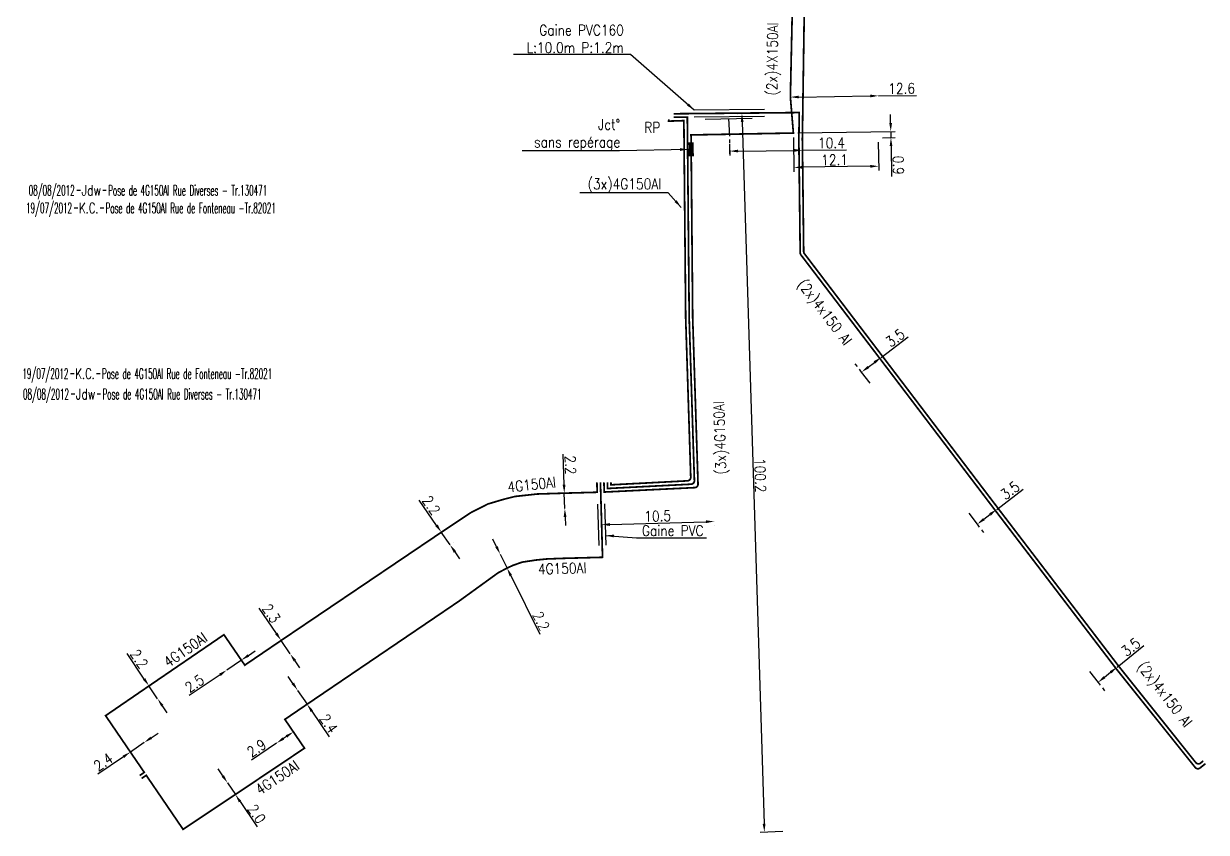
# Model space of a CAD drawing. Header units: millimetres. Extents: x 146511 to 147000, y 143998 to 145000.
# Drawn here: x 146511.3 to 146680.1, y 144423 to 144538.3 of the extents above; entities that cross this region are included whole.
import ezdxf
from ezdxf.enums import TextEntityAlignment as Align

# ---------------------------------------------------------------- set-up
doc = ezdxf.new("R2010")
doc.units = ezdxf.units.MM
doc.header["$MEASUREMENT"] = 0
doc.header["$PDMODE"] = 34
doc.linetypes.add('B_ST_AL', pattern=[2000, 1000, 1000])
doc.linetypes.add('CENTER', pattern=[2, 1.25, -0.25, 0.25, -0.25])
doc.layers.get('0').update_dxf_attribs({"linetype": 'CONTINUOUS'})
doc.layers.get('DEFPOINTS').update_dxf_attribs({"linetype": 'CONTINUOUS'})
for name, color, linetype in [('B_100', 3, 'CONTINUOUS'), ('B_300', 7, 'CONTINUOUS'), ('B_400', 7, 'CONTINUOUS')]:
    doc.layers.add(name, color=color, linetype=linetype)
doc.styles.get("Standard").update_dxf_attribs({"font": 'romans.shx', "width": 0.85})
doc.dimstyles.get("Standard").update_dxf_attribs({"dimtxt": 1.5, "dimasz": 1.2, "dimexe": 0.625, "dimexo": 0.625, "dimgap": 0.25, "dimtad": 1, "dimdec": 1, "dimzin": 0, "dimdsep": 46, "dimtxsty": 'Standard', "dimcen": -0.5, "dimadec": 0, "dimazin": 0, "dimtfac": 1, "dimtdec": 1, "dimtmove": 0, "dimatfit": 3, "dimfxl": 1, "dimtolj": 1, "dimtzin": 0, "dimarcsym": 0})

# ---------------------------------------------------------------- blocks, each defined once
blk = doc.blocks.new('*D64')
at = {"layer": 'B_100', "color": 0, "linetype": 'Continuous', "lineweight": -2}
for p, q in [((146593.78, 144467.47), (146593.78, 144467.47)), ((146594.99, 144466.88), (146608.71, 144467.28)), ((146609.93, 144466.69), (146609.93, 144466.69))]:
    blk.add_line(p, q, dxfattribs=at)
at = {"layer": 'B_100', "color": 0, "linetype": 'Continuous'}
for points in [[(146594.99, 144467.08), (146595, 144466.68), (146593.79, 144466.85)], [(146608.71, 144467.48), (146608.72, 144467.08), (146609.91, 144467.31)]]:
    blk.add_solid(points, dxfattribs=at)
at = {"layer": 'DEFPOINTS', "color": 0, "linetype": 'Continuous'}
for p in [(146593.79, 144466.85), (146609.91, 144467.31), (146609.91, 144467.31)]:
    blk.add_point(p, dxfattribs=at)
at = {"layer": 'B_100', "color": 0, "linetype": 'Continuous', "insert": (146601.82, 144468.08), "char_height": 1.5, "attachment_point": 5, "rotation": 1.6481}
blk.add_mtext('\\A1;10.5', dxfattribs=at)
blk = doc.blocks.new('*D65')
at = {"layer": 'B_100', "color": 0, "linetype": 'Continuous', "lineweight": -2}
for p, q in [((146570.26, 144466.76), (146567.78, 144470.36)), ((146572.19, 144463.96), (146570.94, 144465.77)), ((146571.46, 144466.13), (146571.46, 144466.13)), ((146572.71, 144464.32), (146572.71, 144464.32)), ((146572.87, 144462.97), (146573.55, 144461.99))]:
    blk.add_line(p, q, dxfattribs=at)
at = {"layer": 'B_100', "color": 0, "linetype": 'Continuous'}
for points in [[(146570.43, 144466.88), (146570.1, 144466.65), (146570.94, 144465.77)], [(146573.04, 144463.09), (146572.71, 144462.86), (146572.19, 144463.96)]]:
    blk.add_solid(points, dxfattribs=at)
at = {"layer": 'DEFPOINTS', "color": 0, "linetype": 'Continuous'}
for p in [(146570.94, 144465.77), (146572.19, 144463.96), (146572.19, 144463.96)]:
    blk.add_point(p, dxfattribs=at)
at = {"layer": 'B_100', "color": 0, "linetype": 'Continuous', "insert": (146569.51, 144469.62), "char_height": 1.5, "attachment_point": 5, "rotation": 304.5611}
blk.add_mtext('\\A1;2.2', dxfattribs=at)
blk = doc.blocks.new('*D66')
at = {"layer": 'B_100', "color": 0, "linetype": 'Continuous', "lineweight": -2}
for p, q in [((146547.4, 144451.32), (146544.95, 144454.94)), ((146549.36, 144448.42), (146548.07, 144450.33)), ((146550.03, 144447.43), (146550.7, 144446.44))]:
    blk.add_line(p, q, dxfattribs=at)
at = {"layer": 'B_100', "color": 0, "linetype": 'Continuous'}
for points in [[(146547.56, 144451.44), (146547.23, 144451.21), (146548.07, 144450.33)], [(146550.2, 144447.54), (146549.87, 144447.32), (146549.36, 144448.42)]]:
    blk.add_solid(points, dxfattribs=at)
at = {"layer": 'DEFPOINTS', "color": 0, "linetype": 'Continuous'}
for p in [(146548.07, 144450.33), (146549.36, 144448.42), (146549.36, 144448.42)]:
    blk.add_point(p, dxfattribs=at)
at = {"layer": 'B_100', "color": 0, "linetype": 'Continuous', "insert": (146546.66, 144454.19), "char_height": 1.5, "attachment_point": 5, "rotation": 304.0889}
blk.add_mtext('\\A1;2.3', dxfattribs=at)
blk = doc.blocks.new('*D67')
at = {"layer": 'B_100', "color": 0, "linetype": 'Continuous', "lineweight": -2}
for p, q in [((146543.4, 144448.19), (146544.39, 144448.87)), ((146542.4, 144447.52), (146540.34, 144446.11)), ((146539.35, 144445.44), (146534.97, 144442.46))]:
    blk.add_line(p, q, dxfattribs=at)
at = {"layer": 'B_100', "color": 0, "linetype": 'Continuous'}
for points in [[(146543.28, 144448.36), (146543.51, 144448.03), (146542.4, 144447.52)], [(146539.23, 144445.6), (146539.46, 144445.27), (146540.34, 144446.11)]]:
    blk.add_solid(points, dxfattribs=at)
at = {"layer": 'DEFPOINTS', "color": 0, "linetype": 'Continuous'}
for p in [(146542.4, 144447.52), (146540.34, 144446.11), (146540.34, 144446.11)]:
    blk.add_point(p, dxfattribs=at)
at = {"layer": 'B_100', "color": 0, "linetype": 'Continuous', "insert": (146535.72, 144444.18), "char_height": 1.5, "attachment_point": 5, "rotation": 34.2595}
blk.add_mtext('\\A1;2.5', dxfattribs=at)
blk = doc.blocks.new('*D68')
at = {"layer": 'B_100', "color": 0, "linetype": 'Continuous', "lineweight": -2}
for p, q in [((146528.54, 144444.83), (146526.09, 144448.45)), ((146530.44, 144442.01), (146529.21, 144443.84)), ((146531.11, 144441.02), (146531.78, 144440.02))]:
    blk.add_line(p, q, dxfattribs=at)
at = {"layer": 'B_100', "color": 0, "linetype": 'Continuous'}
for points in [[(146528.7, 144444.94), (146528.37, 144444.72), (146529.21, 144443.84)], [(146531.28, 144441.13), (146530.95, 144440.91), (146530.44, 144442.01)]]:
    blk.add_solid(points, dxfattribs=at)
at = {"layer": 'DEFPOINTS', "color": 0, "linetype": 'Continuous'}
for p in [(146529.21, 144443.84), (146530.44, 144442.01), (146530.44, 144442.01)]:
    blk.add_point(p, dxfattribs=at)
at = {"layer": 'B_100', "color": 0, "linetype": 'Continuous', "insert": (146527.81, 144447.7), "char_height": 1.5, "attachment_point": 5, "rotation": 304.0208}
blk.add_mtext('\\A1;2.2', dxfattribs=at)
blk = doc.blocks.new('*D69')
at = {"layer": 'B_100', "color": 0, "linetype": 'Continuous', "lineweight": -2}
for p, q in [((146529.53, 144436.44), (146530.52, 144437.12)), ((146528.54, 144435.77), (146526.56, 144434.41)), ((146525.57, 144433.74), (146521.91, 144431.24))]:
    blk.add_line(p, q, dxfattribs=at)
at = {"layer": 'B_100', "color": 0, "linetype": 'Continuous'}
for points in [[(146529.42, 144436.61), (146529.65, 144436.28), (146528.54, 144435.77)], [(146525.45, 144433.9), (146525.68, 144433.57), (146526.56, 144434.41)]]:
    blk.add_solid(points, dxfattribs=at)
at = {"layer": 'DEFPOINTS', "color": 0, "linetype": 'Continuous'}
for p in [(146528.54, 144435.77), (146528.54, 144435.77), (146526.56, 144434.41)]:
    blk.add_point(p, dxfattribs=at)
at = {"layer": 'B_100', "color": 0, "linetype": 'Continuous', "insert": (146522.68, 144432.98), "char_height": 1.5, "attachment_point": 5, "rotation": 34.2883}
blk.add_mtext('\\A1;2.4', dxfattribs=at)
blk = doc.blocks.new('*D70')
at = {"layer": 'B_100', "color": 0, "linetype": 'Continuous', "lineweight": -2}
for p, q in [((146539.75, 144431), (146539.09, 144432)), ((146540.42, 144430.01), (146541.54, 144428.35)), ((146540.94, 144430.35), (146540.94, 144430.35)), ((146542.06, 144428.69), (146542.06, 144428.69)), ((146542.21, 144427.35), (146544.64, 144423.72))]:
    blk.add_line(p, q, dxfattribs=at)
at = {"layer": 'B_100', "color": 0, "linetype": 'Continuous'}
for points in [[(146539.92, 144431.11), (146539.59, 144430.89), (146540.42, 144430.01)], [(146542.37, 144427.46), (146542.04, 144427.24), (146541.54, 144428.35)]]:
    blk.add_solid(points, dxfattribs=at)
at = {"layer": 'DEFPOINTS', "color": 0, "linetype": 'Continuous'}
for p in [(146540.42, 144430.01), (146540.42, 144430.01), (146541.54, 144428.35)]:
    blk.add_point(p, dxfattribs=at)
at = {"layer": 'B_100', "color": 0, "linetype": 'Continuous', "insert": (146544.59, 144425.59), "char_height": 1.5, "attachment_point": 5, "rotation": 303.8768}
blk.add_mtext('\\A1;2.0', dxfattribs=at)
blk = doc.blocks.new('*D71')
at = {"layer": 'B_100', "color": 0, "linetype": 'Continuous', "lineweight": -2}
for p, q in [((146548.82, 144436.62), (146548.41, 144436.35)), ((146547.41, 144435.68), (146543.84, 144433.27))]:
    blk.add_line(p, q, dxfattribs=at)
at = {"layer": 'B_100', "color": 0, "linetype": 'Continuous'}
for points in [[(146548.3, 144436.51), (146548.52, 144436.18), (146547.41, 144435.68)], [(146548.71, 144436.79), (146548.94, 144436.46), (146549.82, 144437.29)]]:
    blk.add_solid(points, dxfattribs=at)
at = {"layer": 'DEFPOINTS', "color": 0, "linetype": 'Continuous'}
for p in [(146549.82, 144437.29), (146547.41, 144435.68), (146547.41, 144435.68)]:
    blk.add_point(p, dxfattribs=at)
at = {"layer": 'B_100', "color": 0, "linetype": 'Continuous', "insert": (146544.57, 144434.97), "char_height": 1.5, "attachment_point": 5, "rotation": 33.9513}
blk.add_mtext('\\A1;2.9', dxfattribs=at)
blk = doc.blocks.new('*D72')
at = {"layer": 'B_100', "color": 0, "linetype": 'Continuous', "lineweight": -2}
for p, q in [((146549.76, 144444.21), (146549.08, 144445.2)), ((146550.43, 144443.21), (146551.78, 144441.23)), ((146552.46, 144440.24), (146554.95, 144436.57))]:
    blk.add_line(p, q, dxfattribs=at)
at = {"layer": 'B_100', "color": 0, "linetype": 'Continuous'}
for points in [[(146549.92, 144444.32), (146549.59, 144444.09), (146550.43, 144443.21)], [(146552.63, 144440.35), (146552.29, 144440.13), (146551.78, 144441.23)]]:
    blk.add_solid(points, dxfattribs=at)
at = {"layer": 'DEFPOINTS', "color": 0, "linetype": 'Continuous'}
for p in [(146550.43, 144443.21), (146550.43, 144443.21), (146551.78, 144441.23)]:
    blk.add_point(p, dxfattribs=at)
at = {"layer": 'B_100', "color": 0, "linetype": 'Continuous', "insert": (146554.87, 144438.47), "char_height": 1.5, "attachment_point": 5, "rotation": 304.2443}
blk.add_mtext('\\A1;2.4', dxfattribs=at)
blk = doc.blocks.new('*D73')
at = {"layer": 'B_100', "color": 0, "linetype": 'Continuous', "lineweight": -2}
for p, q in [((146578.82, 144463.71), (146578.28, 144464.79)), ((146579.35, 144462.64), (146580.32, 144460.66)), ((146580.85, 144459.59), (146584.98, 144451.24))]:
    blk.add_line(p, q, dxfattribs=at)
at = {"layer": 'B_100', "color": 0, "linetype": 'Continuous'}
for points in [[(146578.99, 144463.8), (146578.64, 144463.62), (146579.35, 144462.64)], [(146581.03, 144459.68), (146580.67, 144459.5), (146580.32, 144460.66)]]:
    blk.add_solid(points, dxfattribs=at)
at = {"layer": 'DEFPOINTS', "color": 0, "linetype": 'Continuous'}
for p in [(146579.35, 144462.64), (146579.35, 144462.64), (146580.32, 144460.66)]:
    blk.add_point(p, dxfattribs=at)
at = {"layer": 'B_100', "color": 0, "linetype": 'Continuous', "insert": (146585.18, 144453.1), "char_height": 1.5, "attachment_point": 5, "rotation": 296.308}
blk.add_mtext('\\A1;2.2', dxfattribs=at)
blk = doc.blocks.new('*D74')
at = {"layer": 'B_400', "color": 0, "linetype": 'Continuous', "lineweight": -2}
for p, q in [((146616.43, 144525.6), (146613.22, 144525.5)), ((146613.88, 144524.32), (146617.01, 144424.17)), ((146619.66, 144423.05), (146616.43, 144422.95))]:
    blk.add_line(p, q, dxfattribs=at)
at = {"layer": 'B_400', "color": 0, "linetype": 'Continuous'}
for points in [[(146614.08, 144524.32), (146613.68, 144524.31), (146613.85, 144525.52)], [(146617.21, 144424.18), (146616.81, 144424.16), (146617.05, 144422.97)]]:
    blk.add_solid(points, dxfattribs=at)
at = {"layer": 'DEFPOINTS', "color": 0, "linetype": 'Continuous'}
for p in [(146617.05, 144525.62), (146617.05, 144422.97), (146620.29, 144423.07)]:
    blk.add_point(p, dxfattribs=at)
at = {"layer": 'B_400', "color": 0, "linetype": 'Continuous', "insert": (146616.46, 144473.91), "char_height": 1.5, "attachment_point": 5, "rotation": 271.7893}
blk.add_mtext('\\A1;100.2', dxfattribs=at)
blk = doc.blocks.new('*D75')
at = {"layer": 'B_100', "color": 0, "linetype": 'Continuous', "lineweight": -2}
for p, q in [((146612.08, 144521.16), (146612.1, 144519.54)), ((146622.48, 144521.28), (146622.5, 144519.66)), ((146613.29, 144520.17), (146621.29, 144520.27)), ((146622.49, 144520.28), (146628.77, 144520.35))]:
    blk.add_line(p, q, dxfattribs=at)
at = {"layer": 'B_100', "color": 0, "linetype": 'Continuous'}
for points in [[(146613.29, 144520.37), (146613.3, 144519.97), (146612.09, 144520.16)], [(146621.29, 144520.47), (146621.29, 144520.07), (146622.49, 144520.28)]]:
    blk.add_solid(points, dxfattribs=at)
at = {"layer": 'DEFPOINTS', "color": 0, "linetype": 'Continuous'}
for p in [(146612.07, 144521.79), (146622.47, 144521.91), (146612.09, 144520.16)]:
    blk.add_point(p, dxfattribs=at)
at = {"layer": 'B_100', "color": 0, "linetype": 'Continuous', "insert": (146626.62, 144521.33), "char_height": 1.5, "attachment_point": 5, "rotation": 0.662}
blk.add_mtext('\\A1;10.4', dxfattribs=at)
blk = doc.blocks.new('*D77')
at = {"layer": 'B_100', "color": 0, "linetype": 'Continuous', "lineweight": -2}
for p, q in [((146633.72, 144490.73), (146637.59, 144493.67)), ((146631.88, 144489.34), (146632.76, 144490.01))]:
    blk.add_line(p, q, dxfattribs=at)
at = {"layer": 'B_100', "color": 0, "linetype": 'Continuous'}
for points in [[(146632.64, 144490.17), (146632.88, 144489.85), (146633.72, 144490.73)], [(146631.76, 144489.5), (146632, 144489.19), (146630.93, 144488.62)]]:
    blk.add_solid(points, dxfattribs=at)
at = {"layer": 'DEFPOINTS', "color": 0, "linetype": 'Continuous'}
for p in [(146633.72, 144490.73), (146630.93, 144488.62), (146630.93, 144488.62)]:
    blk.add_point(p, dxfattribs=at)
at = {"layer": 'B_100', "color": 0, "linetype": 'Continuous', "insert": (146635.73, 144493.51), "char_height": 1.5, "attachment_point": 5, "rotation": 37.1261}
blk.add_mtext('\\A1;3.5', dxfattribs=at)
blk = doc.blocks.new('*D78')
at = {"layer": 'B_100', "color": 0, "linetype": 'Continuous', "lineweight": -2}
for p, q in [((146650.21, 144469.03), (146653.97, 144471.9)), ((146648.38, 144467.64), (146649.25, 144468.31))]:
    blk.add_line(p, q, dxfattribs=at)
at = {"layer": 'B_100', "color": 0, "linetype": 'Continuous'}
for points in [[(146649.13, 144468.47), (146649.37, 144468.15), (146650.21, 144469.03)], [(146648.26, 144467.8), (146648.5, 144467.48), (146647.42, 144466.91)]]:
    blk.add_solid(points, dxfattribs=at)
at = {"layer": 'DEFPOINTS', "color": 0, "linetype": 'Continuous'}
for p in [(146650.21, 144469.03), (146647.42, 144466.91), (146647.42, 144466.91)]:
    blk.add_point(p, dxfattribs=at)
at = {"layer": 'B_100', "color": 0, "linetype": 'Continuous', "insert": (146652.11, 144471.74), "char_height": 1.5, "attachment_point": 5, "rotation": 37.2679}
blk.add_mtext('\\A1;3.5', dxfattribs=at)
blk = doc.blocks.new('*D79')
at = {"layer": 'B_100', "color": 0, "linetype": 'Continuous', "lineweight": -2}
for p, q in [((146667.4, 144446.54), (146671.2, 144449.59)), ((146665.6, 144445.1), (146666.46, 144445.79))]:
    blk.add_line(p, q, dxfattribs=at)
at = {"layer": 'B_100', "color": 0, "linetype": 'Continuous'}
for points in [[(146665.48, 144445.26), (146665.73, 144444.94), (146664.67, 144444.35)], [(146666.34, 144445.94), (146666.59, 144445.63), (146667.4, 144446.54)]]:
    blk.add_solid(points, dxfattribs=at)
at = {"layer": 'DEFPOINTS', "color": 0, "linetype": 'Continuous'}
for p in [(146667.4, 144446.54), (146664.67, 144444.35), (146664.67, 144444.35)]:
    blk.add_point(p, dxfattribs=at)
at = {"layer": 'B_100', "color": 0, "linetype": 'Continuous', "insert": (146669.34, 144449.38), "char_height": 1.5, "attachment_point": 5, "rotation": 38.7264}
blk.add_mtext('\\A1;3.5', dxfattribs=at)
blk = doc.blocks.new('*D110')
at = {"layer": 'B_100', "color": 0, "linetype": 'Continuous', "lineweight": -2}
for p, q in [((146588.46, 144472.55), (146588.32, 144476.92)), ((146588.57, 144469.15), (146588.49, 144471.35)), ((146588.6, 144467.96), (146588.64, 144466.76))]:
    blk.add_line(p, q, dxfattribs=at)
at = {"layer": 'B_100', "color": 0, "linetype": 'Continuous'}
for points in [[(146588.66, 144472.56), (146588.26, 144472.55), (146588.49, 144471.35)], [(146588.8, 144467.96), (146588.4, 144467.95), (146588.57, 144469.15)]]:
    blk.add_solid(points, dxfattribs=at)
at = {"layer": 'DEFPOINTS', "color": 0, "linetype": 'Continuous'}
for p in [(146588.49, 144471.35), (146588.57, 144469.15), (146588.57, 144469.15)]:
    blk.add_point(p, dxfattribs=at)
at = {"layer": 'B_100', "color": 0, "linetype": 'Continuous', "insert": (146589.37, 144475.37), "char_height": 1.5, "attachment_point": 5, "rotation": 271.8408}
blk.add_mtext('\\A1;2.2', dxfattribs=at)
blk = doc.blocks.new('GIS_MODF')
at = {"color": 0, "linetype": 'Continuous', "flags": 128}
for points in [[(-2.18, -0.01), (-1.68, -0.01)], [(1.52, -0.01), (2.02, -0.01)]]:
    blk.add_lwpolyline(points, dxfattribs=at)
at = {"color": 0, "linetype": 'Continuous', "width": 0.5}
blk.add_attdef('DATE', text='', height=1.5, dxfattribs=at).set_placement((-2.5, -0.8), align=Align.RIGHT)
at = {"color": 0, "linetype": 'Continuous', "width": 1.771291}
blk.add_attdef('USER', text='', height=1.5, dxfattribs=at).set_placement((-1.51, -0.8), (1.28, -0.8), align=Align.FIT)
at = {"color": 0, "linetype": 'Continuous', "width": 0.5}
blk.add_attdef('DESC', (2.29, -0.8), '', height=1.5, dxfattribs=at)
blk = doc.blocks.new('*D175')
at = {"layer": 'B_100', "color": 0, "linetype": 'Continuous', "lineweight": -2}
for p, q in [((146621.96, 144527.88), (146632.16, 144528.03)), ((146633.36, 144528.05), (146638.76, 144528.12))]:
    blk.add_line(p, q, dxfattribs=at)
at = {"layer": 'B_100', "color": 0, "linetype": 'Continuous'}
for points in [[(146621.95, 144528.08), (146621.96, 144527.68), (146620.76, 144527.87)], [(146632.15, 144528.23), (146632.16, 144527.83), (146633.36, 144528.05)]]:
    blk.add_solid(points, dxfattribs=at)
at = {"layer": 'DEFPOINTS', "color": 0, "linetype": 'Continuous'}
for p in [(146620.76, 144527.87), (146633.36, 144528.05), (146633.36, 144528.05)]:
    blk.add_point(p, dxfattribs=at)
at = {"layer": 'B_100', "color": 0, "linetype": 'Continuous', "insert": (146636.64, 144529.09), "char_height": 1.5, "attachment_point": 5, "rotation": 0.817}
blk.add_mtext('\\A1;12.6', dxfattribs=at)
blk = doc.blocks.new('*D176')
at = {"layer": 'B_100', "color": 0, "linetype": 'Continuous', "lineweight": -2}
for p, q in [((146635.07, 144524.17), (146635.05, 144525.37)), ((146621.81, 144522.75), (146635.72, 144522.98)), ((146635.09, 144522.97), (146635.11, 144522.07)), ((146633.93, 144522.05), (146635.73, 144522.08)), ((146635.13, 144520.87), (146635.2, 144516.56))]:
    blk.add_line(p, q, dxfattribs=at)
at = {"layer": 'B_100', "color": 0, "linetype": 'Continuous'}
for points in [[(146635.27, 144524.18), (146634.87, 144524.17), (146635.09, 144522.97)], [(146635.33, 144520.88), (146634.93, 144520.87), (146635.11, 144522.07)]]:
    blk.add_solid(points, dxfattribs=at)
at = {"layer": 'DEFPOINTS', "color": 0, "linetype": 'Continuous'}
for p in [(146621.19, 144522.74), (146633.3, 144522.04), (146635.11, 144522.07)]:
    blk.add_point(p, dxfattribs=at)
at = {"layer": 'B_100', "color": 0, "linetype": 'Continuous', "insert": (146636.17, 144518.14), "char_height": 1.5, "attachment_point": 5, "rotation": 270.9691}
blk.add_mtext('\\A1;0.9', dxfattribs=at)
blk = doc.blocks.new('*D177')
at = {"layer": 'B_100', "color": 0, "linetype": 'Continuous', "lineweight": -2}
for p, q in [((146621.2, 144522.11), (146621.27, 144517.2)), ((146633.31, 144521.42), (146633.37, 144517.38)), ((146632.16, 144517.99), (146622.46, 144517.85))]:
    blk.add_line(p, q, dxfattribs=at)
at = {"layer": 'B_100', "color": 0, "linetype": 'Continuous'}
for points in [[(146622.46, 144518.05), (146622.46, 144517.65), (146621.26, 144517.83)], [(146632.16, 144518.19), (146632.16, 144517.79), (146633.36, 144518)]]:
    blk.add_solid(points, dxfattribs=at)
at = {"layer": 'DEFPOINTS', "color": 0, "linetype": 'Continuous'}
for p in [(146621.19, 144522.74), (146633.3, 144522.04), (146621.26, 144517.83)]:
    blk.add_point(p, dxfattribs=at)
at = {"layer": 'B_100', "color": 0, "linetype": 'Continuous', "insert": (146627.07, 144518.91), "char_height": 1.5, "attachment_point": 5, "rotation": 0.8332}
blk.add_mtext('\\A1;12.1', dxfattribs=at)
blk = doc.blocks.new('B_300_03')
at = {"color": 0, "linetype": 'Continuous'}
blk.add_solid([(-1, 0.375), (-1, -0.375), (1, 0.375), (1, -0.375)], dxfattribs=at)
at = {"color": 0, "linetype": 'Continuous', "width": 0.75, "flags": 3}
for tag, p in [('DEF_LEG', (0, -4.25)), ('DEF_COUP', (0, -6.75)), ('DEF_TYPE', (0, -9.25))]:
    blk.add_attdef(tag, text='', height=1.2, dxfattribs=at).set_placement(p, align=Align.MIDDLE)

msp = doc.modelspace()

# ---------------------------------------------------------------- linework, layer by layer
msp.add_line((146608.59, 144524.73), (146615.32, 144524.86))
at = {"layer": 'B_100', "linetype": 'B_ST_AL', "flags": 128}
msp.add_lwpolyline([(146621.21, 144568.68, 0.25, 0.25, 0), (146621.13, 144568.38, 0.25, 0.25, 0), (146620.66, 144568.36, 0.25, 0.25, 0), (146620.64, 144565.87, 0.25, 0.25, 0), (146620.62, 144564.25, 0.25, 0.25, 0), (146620.53, 144556.47, 0.25, 0.25, 0), (146620.33, 144549.42, 0.25, 0.25, 0), (146621.07, 144541.93, 0.25, 0.25, 0), (146621.07, 144541.93, 0.25, 0.25, 0), (146621.07, 144541.93, 0.25, 0.25, 0), (146621.07, 144541.93, 0.25, 0.25, 0), (146620.76, 144527.87, 0.25, 0.25, 0), (146621.19, 144522.74, 0.25, 0.25, 0), (146606.58, 144522.47, 0.25, 0.25, 0), (146606.59, 144521.42, 0, 0, 0)], format="xyseb", dxfattribs=at)
at = {"layer": 'B_100', "linetype": 'B_ST_AL', "const_width": 0.25, "flags": 128}
for points in [[(146679.69, 144433.15), (146679.32, 144432.84, -0.415877), (146678.61, 144432.92), (146667.6, 144446.69), (146650.41, 144469.18), (146633.91, 144490.88), (146633.91, 144490.88), (146622.76, 144505.53, -0.161202), (146622.66, 144505.83), (146622.47, 144521.91), (146622.77, 144541.95), (146621.6, 144544.04)], [(146594.65, 144472.9), (146594.68, 144472.02), (146606.57, 144472.63, 0.414889), (146607.06, 144473.14), (146606.32, 144496.24), (146606.05, 144525.01), (146604.12, 144524.99)], [(146595.15, 144472.9), (146595.16, 144472.54), (146606.06, 144473.11, 0.414889), (146606.54, 144473.63), (146605.82, 144496.23), (146605.56, 144524.51), (146603.39, 144524.44), (146603.4, 144524.7)], [(146680.01, 144432.76), (146679.24, 144432.14, -0.415877), (146678.54, 144432.21), (146667.2, 144446.38), (146650.01, 144468.88), (146633.52, 144490.58), (146633.52, 144490.58), (146622.26, 144505.36, -0.161202), (146622.16, 144505.66), (146621.97, 144521.91), (146622.03, 144525.66), (146604.12, 144525.49)], [(146606.61, 144519.42), (146606.82, 144496.25), (146607.58, 144472.66, -0.414889), (146607.09, 144472.14), (146594.19, 144471.51), (146594.15, 144472.89)]]:
    msp.add_lwpolyline(points, format="xyb", dxfattribs=at)
at = {"layer": 'B_100', "color": 7, "linetype": 'CENTER', "ltscale": 2, "flags": 128}
for points in [[(146611.95, 144524.8), (146612.07, 144521.79), (146612.09, 144519.79)], [(146632.13, 144487.03), (146630.93, 144488.62), (146629.72, 144490.21)], [(146646.21, 144468.5), (146647.42, 144466.91), (146648.63, 144465.32)], [(146663.44, 144445.92), (146664.67, 144444.35), (146665.9, 144442.77)]]:
    msp.add_lwpolyline(points, dxfattribs=at)
at = {"layer": 'B_100', "linetype": 'B_ST_AL', "const_width": 0.25, "flags": 128}
for points in [[(146527.88, 144431.06), (146528.54, 144431.51), (146526.56, 144434.41), (146523.02, 144439.6), (146529.21, 144443.84), (146539.91, 144451.15), (146542.4, 144447.52), (146542.89, 144446.81), (146548.07, 144450.33), (146570.94, 144465.77), (146575.11, 144468.55), (146577.57, 144469.8), (146579.89, 144470.49), (146581.45, 144470.88), (146584.63, 144471.23), (146588.49, 144471.35), (146588.49, 144471.35), (146593.18, 144471.48), (146593.15, 144472.88)], [(146593.65, 144472.89), (146593.95, 144462.2), (146588.37, 144462.05), (146586, 144461.96), (146584.48, 144461.81), (146582.48, 144461.51), (146581.17, 144461.05), (146580.32, 144460.66), (146579.04, 144459.98), (146573.43, 144455.92), (146573.43, 144455.92), (146573.43, 144455.92), (146551.78, 144441.23), (146548.61, 144439.07), (146549.82, 144437.29), (146551.41, 144434.96), (146541.54, 144428.35), (146534.08, 144423.38), (146528.82, 144431.09), (146528.16, 144430.64)]]:
    msp.add_lwpolyline(points, dxfattribs=at)
at = {"layer": 'B_400'}
for p, q in [((146617.05, 144526.12), (146607.04, 144526.02)), ((146617.05, 144525.12), (146607.05, 144525.02)), ((146593.25, 144469.79), (146593.41, 144463.89)), ((146594.24, 144469.81), (146594.41, 144463.92))]:
    msp.add_line(p, q, dxfattribs=at)

# ---------------------------------------------------------------- block references
at = {"layer": 'B_100', "linetype": 'Continuous'}
ref = msp.add_blockref('GIS_MODF', (146521.1, 144514.61), dxfattribs=at)
ref.add_attrib('DATE', '08/08/2012', dxfattribs={"layer": '0', "color": 0, "linetype": 'Continuous', "height": 1.5, "width": 0.5}).set_placement((146518.6, 144513.81), align=Align.RIGHT)
ref.add_attrib('USER', 'Jdw', dxfattribs={"layer": '0', "color": 0, "linetype": 'Continuous', "height": 1.5, "width": 0.721637}).set_placement((146519.59, 144513.81), (146522.38, 144513.81), align=Align.FIT)
ref.add_attrib('DESC', 'Pose de 4G150Al Rue Diverses - Tr.130471', (146523.39, 144513.81), dxfattribs={"layer": '0', "color": 0, "linetype": 'Continuous', "height": 1.5, "width": 0.5})
ref = msp.add_blockref('GIS_MODF', (146520.73, 144512.1), dxfattribs=at)
ref.add_attrib('DATE', '19/07/2012', dxfattribs={"layer": '0', "color": 0, "linetype": 'Continuous', "height": 1.5, "width": 0.5}).set_placement((146518.23, 144511.3), align=Align.RIGHT)
ref.add_attrib('USER', 'K.C.', dxfattribs={"layer": '0', "color": 0, "linetype": 'Continuous', "height": 1.5, "width": 0.671869}).set_placement((146519.23, 144511.3), (146522.01, 144511.3), align=Align.FIT)
ref.add_attrib('DESC', 'Pose de 4G150Al Rue de Fonteneau -Tr.82021', (146523.02, 144511.3), dxfattribs={"layer": '0', "color": 0, "linetype": 'Continuous', "height": 1.5, "width": 0.5})
ref = msp.add_blockref('GIS_MODF', (146520.21, 144488.45), dxfattribs=at)
ref.add_attrib('DATE', '19/07/2012', dxfattribs={"layer": '0', "color": 0, "linetype": 'Continuous', "height": 1.5, "width": 0.5}).set_placement((146517.71, 144487.65), align=Align.RIGHT)
ref.add_attrib('USER', 'K.C.', dxfattribs={"layer": '0', "color": 0, "linetype": 'Continuous', "height": 1.5, "width": 0.671869}).set_placement((146518.71, 144487.65), (146521.49, 144487.65), align=Align.FIT)
ref.add_attrib('DESC', 'Pose de 4G150Al Rue de Fonteneau -Tr.82021', (146522.5, 144487.65), dxfattribs={"layer": '0', "color": 0, "linetype": 'Continuous', "height": 1.5, "width": 0.5})
ref = msp.add_blockref('GIS_MODF', (146520.29, 144485.53), dxfattribs=at)
ref.add_attrib('DATE', '08/08/2012', dxfattribs={"layer": '0', "color": 0, "linetype": 'Continuous', "height": 1.5, "width": 0.5}).set_placement((146517.79, 144484.74), align=Align.RIGHT)
ref.add_attrib('USER', 'Jdw', dxfattribs={"layer": '0', "color": 0, "linetype": 'Continuous', "height": 1.5, "width": 0.721637}).set_placement((146518.78, 144484.74), (146521.56, 144484.74), align=Align.FIT)
ref.add_attrib('DESC', 'Pose de 4G150Al Rue Diverses - Tr.130471', (146522.58, 144484.74), dxfattribs={"layer": '0', "color": 0, "linetype": 'Continuous', "height": 1.5, "width": 0.5})
at = {"layer": 'B_300', "rotation": 90.53316844519742}
msp.add_blockref('B_300_03', (146606.6, 144520.42), dxfattribs=at)

# ---------------------------------------------------------------- texts
at = {"layer": 'B_100', "linetype": 'Continuous', "width": 0.85}
for s, rotation, p in [('(2x)4X150Al', 89.1467, (146618.28, 144533.31)), ('(2x)4x150 Al', 307.2917, (146625.61, 144497.12)), ('(3x)4G150Al', 91.83, (146610.8, 144479.25)), ('4G150Al', 6.1605, (146583.84, 144472.57)), ('4G150Al', 1.6146, (146588.19, 144460.61)), ('4G150Al', 34.3526, (146534.42, 144449)), ('(2x)4x150 Al', 307.8715, (146674.15, 144442.59)), ('4G150Al', 33.7627, (146547.53, 144430.76))]:
    msp.add_text(s, height=1.5, rotation=rotation, dxfattribs=at).set_placement(p, align=Align.MIDDLE)
at = {"layer": 'B_100', "linetype": 'Continuous', "char_height": 1.5}
for s, insert, attachment_point in [('RP', (146602.21, 144523.54), 6), ('\\A1;(3x)4G150Al', (146602.33, 144514.23), 9)]:
    msp.add_mtext(s, dxfattribs=dict(at, insert=insert, attachment_point=attachment_point))
at = {"layer": 'B_300', "linetype": 'B_ST_AL', "insert": (146596.48, 144520.2), "char_height": 1.5, "attachment_point": 9}
msp.add_mtext('\\A1;Jct° \\Psans repérage', dxfattribs=at)
at = {"layer": 'B_400', "linetype": 'Continuous', "char_height": 1.5}
for s, insert, attachment_point in [('\\A1;Gaine PVC160\\PL:10.0m P:1.2m', (146596.99, 144534.18), 9), ('\\A1;Gaine PVC', (146599.57, 144465.99), 4)]:
    msp.add_mtext(s, dxfattribs=dict(at, insert=insert, attachment_point=attachment_point))

# ---------------------------------------------------------------- dimensions: what is measured, and where the dimension line sits
at = {"layer": 'B_100', "linetype": 'Continuous'}
for base, p1, p2, angle, picture, middle in [((146633.36, 144528.05), (146620.76, 144527.87), (146633.36, 144528.05), 180.817, '*D175', (146636.66, 144528.09)), ((146635.11, 144522.07), (146621.19, 144522.74), (146633.3, 144522.04), 90.9691, '*D176', (146635.17, 144518.12)), ((146621.26, 144517.83), (146633.3, 144522.04), (146621.19, 144522.74), 0.8332, '*D177', (146627.08, 144517.91)), ((146612.09, 144520.16), (146622.47, 144521.91), (146612.07, 144521.79), 0.662, '*D75', (146626.64, 144520.33)), ((146630.93, 144488.62), (146633.72, 144490.73), (146630.93, 144488.62), 37.1261, '*D77', (146636.33, 144492.71)), ((146588.57, 144469.15), (146588.49, 144471.35), (146588.57, 144469.15), 91.8408, '*D110', (146588.37, 144475.34)), ((146647.42, 144466.91), (146650.21, 144469.03), (146647.42, 144466.91), 37.2679, '*D78', (146652.71, 144470.94)), ((146572.19, 144463.96), (146570.94, 144465.77), (146572.19, 144463.96), 124.5611, '*D65', (146568.68, 144469.06)), ((146579.35, 144462.64), (146580.32, 144460.66), (146579.35, 144462.64), 296.308, '*D73', (146584.28, 144452.66)), ((146549.36, 144448.42), (146548.07, 144450.33), (146549.36, 144448.42), 124.0889, '*D66', (146545.84, 144453.63)), ((146664.67, 144444.35), (146667.4, 144446.54), (146664.67, 144444.35), 38.7264, '*D79', (146669.97, 144448.6)), ((146530.44, 144442.01), (146529.21, 144443.84), (146530.44, 144442.01), 124.0208, '*D68', (146526.98, 144447.14)), ((146540.34, 144446.11), (146542.4, 144447.52), (146540.34, 144446.11), 34.2595, '*D67', (146536.28, 144443.35)), ((146550.43, 144443.21), (146551.78, 144441.23), (146550.43, 144443.21), 304.2443, '*D72', (146554.04, 144437.91)), ((146528.54, 144435.77), (146526.56, 144434.41), (146528.54, 144435.77), 214.2883, '*D69', (146523.24, 144432.15)), ((146547.41, 144435.68), (146549.82, 144437.29), (146547.41, 144435.68), 33.9513, '*D71', (146545.13, 144434.14)), ((146540.42, 144430.01), (146541.54, 144428.35), (146540.42, 144430.01), 303.8768, '*D70', (146543.76, 144425.04))]:
    dim = msp.add_linear_dim(base=base, p1=p1, p2=p2, angle=angle, dimstyle='Standard', dxfattribs=at)
    dim.commit()
    dim.dimension.update_dxf_attribs({"geometry": picture, "text_midpoint": middle, "dimtype": 160})
dim = msp.add_linear_dim(base=(146609.91, 144467.31), p1=(146593.79, 144466.85), p2=(146609.91, 144467.31), angle=181.6481, text='10.5', dimstyle='Standard', dxfattribs=at)
dim.commit()
dim.dimension.update_dxf_attribs({"geometry": '*D64', "text_midpoint": (146601.85, 144467.08), "dimtype": 160})
at = {"layer": 'B_400', "linetype": 'Continuous'}
dim = msp.add_linear_dim(base=(146617.05, 144422.97), p1=(146617.05, 144525.62), p2=(146620.29, 144423.07), angle=91.7893, text='100.2', dimstyle='Standard', dxfattribs=at)
dim.commit()
dim.dimension.update_dxf_attribs({"geometry": '*D74', "text_midpoint": (146615.46, 144473.87), "dimtype": 160})

# ---------------------------------------------------------------- leaders
at = {"layer": 'B_100', "linetype": 'Continuous', "annotation_type": 0, "has_hookline": 1, "hookline_direction": 1, "text_width": 11.17}
msp.add_leader([(146605.18, 144512.12), (146603.33, 144514.21), (146602.13, 144514.21)], dimstyle='Standard', override={"dimgap": 0.25, "dimtad": 1}, dxfattribs=at)
at = {"layer": 'B_300', "linetype": 'B_ST_AL', "annotation_type": 0, "has_hookline": 1, "hookline_direction": 1, "text_width": 13.6}
msp.add_leader([(146606.22, 144520.41), (146596.35, 144520.22)], dimstyle='Standard', override={"dimgap": 0.25, "dimtad": 1}, dxfattribs=at)
at = {"layer": 'B_400', "linetype": 'Continuous', "annotation_type": 0, "has_hookline": 1}
for points, hookline_direction, text_width in [([(146607.04, 144526.02), (146597.92, 144533.93), (146596.72, 144533.93)], 1, 15.24), ([(146594.37, 144465.32), (146598.82, 144464.99)], 0, 9.71)]:
    msp.add_leader(points, dimstyle='Standard', dxfattribs=dict(at, hookline_direction=hookline_direction, text_width=text_width))

doc.saveas('drawing.dxf')
